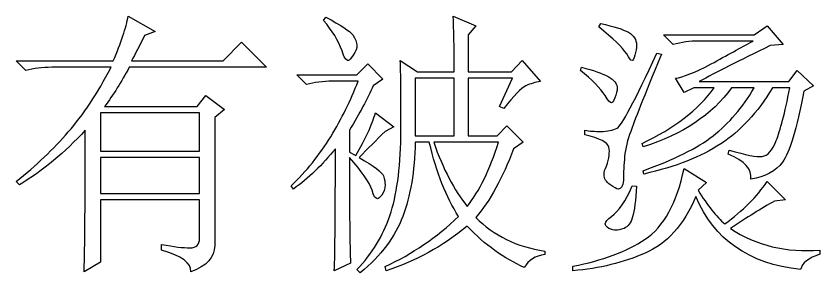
# Model space of a CAD drawing. Extents: x -45 to 645, y -160 to 467.
# Drawn here: x 383.73 to 388.81, y 114.78 to 116.4 of the extents above; entities that cross this region are included whole.
import ezdxf

# ---------------------------------------------------------------- set-up
doc = ezdxf.new("R2010")
doc.units = 0
doc.layers.add('layer 1', color=7, linetype='Continuous')

msp = doc.modelspace()

# ---------------------------------------------------------------- linework, layer by layer
at = {"layer": 'layer 1', "color": 7, "true_color": 0xffffff}
for points, knots in [([(384.6499, 114.9202), (384.7774, 114.8832), (384.8384, 114.8372), (384.8349, 114.7826), (384.9345, 114.8197), (384.9851, 114.8743), (384.9851, 114.9484), (384.9851, 114.9484), (384.9851, 115.7598), (384.9851, 115.7598), (384.9851, 115.7598), (385.0462, 115.8092), (385.0462, 115.8092), (385.0462, 115.8092), (384.9293, 115.8992), (384.9293, 115.8992), (384.9293, 115.8992), (384.8751, 115.8285), (384.8751, 115.8285), (384.8751, 115.8285), (384.2884, 115.8285), (384.2884, 115.8285), (384.3443, 115.9027), (384.3949, 115.9855), (384.4455, 116.0773), (384.4455, 116.0773), (385.3116, 116.0773), (385.3116, 116.0773), (385.3116, 116.0773), (385.1545, 116.236), (385.1545, 116.236), (385.1545, 116.236), (385.0393, 116.1179), (385.0393, 116.1179), (385.0393, 116.1179), (384.4596, 116.1179), (384.4596, 116.1179), (384.4823, 116.1602), (384.5101, 116.2131), (384.5416, 116.2783), (384.5416, 116.2783), (384.6097, 116.3048), (384.6097, 116.3048), (384.6097, 116.3048), (384.4386, 116.4018), (384.4386, 116.4018), (384.4246, 116.3278), (384.3931, 116.2342), (384.3442, 116.1178), (384.3442, 116.1178), (383.7296, 116.1179), (383.7296, 116.1179), (383.7296, 116.1179), (383.7907, 116.0562), (383.7907, 116.0562), (383.8414, 116.0702), (383.8955, 116.0773), (383.9548, 116.0773), (383.9548, 116.0773), (384.3303, 116.0773), (384.3303, 116.0773), (384.243, 115.9115), (384.1539, 115.7756), (384.0596, 115.668), (383.9671, 115.5605), (383.857, 115.4546), (383.7296, 115.3541), (383.7296, 115.3541), (383.7505, 115.3329), (383.7505, 115.3329), (383.9008, 115.4246), (384.0387, 115.5393), (384.1661, 115.6786), (384.1662, 115.1583), (384.1644, 114.8602), (384.1591, 114.7826), (384.1591, 114.7826), (384.2622, 114.8443), (384.2622, 114.8443), (384.2622, 114.8443), (384.2622, 115.2377), (384.2622, 115.2377), (384.2622, 115.2377), (384.8891, 115.2377), (384.8891, 115.2377), (384.8891, 115.2377), (384.8891, 114.996), (384.8891, 114.996), (384.8891, 114.9554), (384.8681, 114.9343), (384.8279, 114.9343), (384.7861, 114.9343), (384.7284, 114.9413), (384.6498, 114.9554), (384.6498, 114.9554), (384.6499, 114.9202), (384.6499, 114.9202)], [0, 0, 0, 0, 0.03125, 0.03125, 0.03125, 0.0625, 0.0625, 0.0625, 0.09375, 0.09375, 0.09375, 0.125, 0.125, 0.125, 0.15625, 0.15625, 0.15625, 0.1875, 0.1875, 0.1875, 0.21875, 0.21875, 0.21875, 0.25, 0.25, 0.25, 0.28125, 0.28125, 0.28125, 0.3125, 0.3125, 0.3125, 0.34375, 0.34375, 0.34375, 0.375, 0.375, 0.375, 0.40625, 0.40625, 0.40625, 0.4375, 0.4375, 0.4375, 0.46875, 0.46875, 0.46875, 0.5, 0.5, 0.5, 0.53125, 0.53125, 0.53125, 0.5625, 0.5625, 0.5625, 0.59375, 0.59375, 0.59375, 0.625, 0.625, 0.625, 0.65625, 0.65625, 0.65625, 0.6875, 0.6875, 0.6875, 0.71875, 0.71875, 0.71875, 0.75, 0.75, 0.75, 0.78125, 0.78125, 0.78125, 0.8125, 0.8125, 0.8125, 0.84375, 0.84375, 0.84375, 0.875, 0.875, 0.875, 0.90625, 0.90625, 0.90625, 0.9375, 0.9375, 0.9375, 0.96875, 0.96875, 0.96875, 1, 1, 1, 1]), ([(385.673, 116.3737), (385.7289, 116.3102), (385.7672, 116.2466), (385.7899, 116.1813), (385.8022, 116.1408), (385.8161, 116.1196), (385.8301, 116.1196), (385.8354, 116.1197), (385.8458, 116.1319), (385.8615, 116.1549), (385.8773, 116.1778), (385.8842, 116.1972), (385.8842, 116.2166), (385.8842, 116.2343), (385.8755, 116.2572), (385.858, 116.2819), (385.8389, 116.3066), (385.783, 116.3454), (385.6869, 116.3948), (385.6869, 116.3948), (385.673, 116.3737), (385.673, 116.3737)], [0, 0, 0, 0, 0.142857, 0.142857, 0.142857, 0.285714, 0.285714, 0.285714, 0.428571, 0.428571, 0.428571, 0.571429, 0.571429, 0.571429, 0.714286, 0.714286, 0.714286, 0.857143, 0.857143, 0.857143, 1, 1, 1, 1]), ([(386.9355, 115.6028), (386.9355, 115.6028), (386.8325, 115.7069), (386.8325, 115.7069), (386.8325, 115.7069), (386.7714, 115.6434), (386.7714, 115.6434), (386.7714, 115.6434), (386.588, 115.6434), (386.588, 115.6434), (386.588, 115.6434), (386.588, 116.0085), (386.588, 116.0085), (386.588, 116.0085), (386.8674, 116.0085), (386.8674, 116.0085), (386.8674, 116.0085), (386.7853, 115.8285), (386.7853, 115.8285), (386.7853, 115.8285), (386.8132, 115.8162), (386.8132, 115.8162), (386.8761, 115.8992), (386.9232, 115.9467), (386.9529, 115.9608), (386.9826, 115.9732), (387.0123, 115.9838), (387.0437, 115.9873), (387.0437, 115.9873), (386.9285, 116.1197), (386.9285, 116.1197), (386.9285, 116.1197), (386.8604, 116.0491), (386.8604, 116.0491), (386.8604, 116.0491), (386.588, 116.0491), (386.588, 116.0491), (386.588, 116.0491), (386.588, 116.2837), (386.588, 116.2837), (386.588, 116.2837), (386.6351, 116.3401), (386.6351, 116.3401), (386.6351, 116.3401), (386.492, 116.4018), (386.492, 116.4018), (386.4972, 116.3242), (386.4989, 116.206), (386.4989, 116.049), (386.4989, 116.049), (386.2667, 116.0491), (386.2667, 116.0491), (386.2667, 116.0491), (386.1585, 116.1197), (386.1585, 116.1197), (386.162, 116.0085), (386.1636, 115.8497), (386.1619, 115.6398), (386.1585, 115.4317), (386.1357, 115.2641), (386.092, 115.1371), (386.0501, 115.0102), (385.9803, 114.8972), (385.8842, 114.7967), (385.8842, 114.7967), (385.9053, 114.7755), (385.9053, 114.7755), (386.0379, 114.8867), (386.127, 115.0048), (386.1741, 115.1336), (386.2231, 115.2624), (386.2492, 115.4193), (386.2527, 115.6028), (386.2527, 115.6028), (386.3417, 115.6028), (386.3417, 115.6028), (386.3872, 115.4105), (386.4483, 115.2535), (386.5268, 115.1336), (386.389, 115.0014), (386.2352, 114.8954), (386.0623, 114.8161), (386.0623, 114.8161), (386.0694, 114.7896), (386.0694, 114.7896), (386.2562, 114.8497), (386.4256, 114.9431), (386.581, 115.0718), (386.6946, 114.9519), (386.8149, 114.8655), (386.9424, 114.8108), (386.9687, 114.8567), (387.0123, 114.8831), (387.0716, 114.8919), (387.0716, 114.8919), (387.0717, 114.9132), (387.0717, 114.9132), (386.8936, 114.9413), (386.7486, 115.0119), (386.6351, 115.1265), (386.7259, 115.2324), (386.8062, 115.377), (386.8743, 115.5622), (386.8743, 115.5622), (386.9355, 115.6028), (386.9355, 115.6028)], [0, 0, 0, 0, 0.028571, 0.028571, 0.028571, 0.057143, 0.057143, 0.057143, 0.085714, 0.085714, 0.085714, 0.114286, 0.114286, 0.114286, 0.142857, 0.142857, 0.142857, 0.171429, 0.171429, 0.171429, 0.2, 0.2, 0.2, 0.228571, 0.228571, 0.228571, 0.257143, 0.257143, 0.257143, 0.285714, 0.285714, 0.285714, 0.314286, 0.314286, 0.314286, 0.342857, 0.342857, 0.342857, 0.371429, 0.371429, 0.371429, 0.4, 0.4, 0.4, 0.428571, 0.428571, 0.428571, 0.457143, 0.457143, 0.457143, 0.485714, 0.485714, 0.485714, 0.514286, 0.514286, 0.514286, 0.542857, 0.542857, 0.542857, 0.571429, 0.571429, 0.571429, 0.6, 0.6, 0.6, 0.628571, 0.628571, 0.628571, 0.657143, 0.657143, 0.657143, 0.685714, 0.685714, 0.685714, 0.714286, 0.714286, 0.714286, 0.742857, 0.742857, 0.742857, 0.771429, 0.771429, 0.771429, 0.8, 0.8, 0.8, 0.828571, 0.828571, 0.828571, 0.857143, 0.857143, 0.857143, 0.885714, 0.885714, 0.885714, 0.914286, 0.914286, 0.914286, 0.942857, 0.942857, 0.942857, 0.971429, 0.971429, 0.971429, 1, 1, 1, 1]), ([(387.4124, 116.3331), (387.5032, 116.2607), (387.5625, 116.2025), (387.5904, 116.1619), (387.6044, 116.1337), (387.6149, 116.1196), (387.6236, 116.1196), (387.6289, 116.1197), (387.6341, 116.1319), (387.6411, 116.1549), (387.648, 116.1778), (387.6515, 116.1972), (387.6515, 116.2166), (387.6516, 116.2537), (387.6341, 116.2801), (387.6009, 116.2995), (387.566, 116.3172), (387.5083, 116.3365), (387.4263, 116.3542), (387.4263, 116.3542), (387.4124, 116.3331), (387.4124, 116.3331)], [0, 0, 0, 0, 0.142857, 0.142857, 0.142857, 0.285714, 0.285714, 0.285714, 0.428571, 0.428571, 0.428571, 0.571429, 0.571429, 0.571429, 0.714286, 0.714286, 0.714286, 0.857143, 0.857143, 0.857143, 1, 1, 1, 1]), ([(387.8838, 116.2219), (387.9345, 116.236), (387.9886, 116.2431), (388.0479, 116.2431), (388.0479, 116.2431), (388.3885, 116.2431), (388.3885, 116.2431), (388.3116, 116.2025), (388.2225, 116.1531), (388.123, 116.0984), (388.0182, 116.0438), (387.9432, 116.0138), (387.8978, 116.0085), (387.8978, 116.0085), (387.952, 115.9185), (387.952, 115.9185), (387.952, 115.9185), (388.0131, 115.9468), (388.0131, 115.9468), (388.0131, 115.9468), (388.1423, 115.9468), (388.1423, 115.9468), (388.0427, 115.8092), (387.8908, 115.691), (387.6865, 115.5957), (387.6865, 115.5957), (387.6935, 115.5745), (387.6935, 115.5745), (387.9432, 115.6522), (388.13, 115.7774), (388.2522, 115.9467), (388.2522, 115.9467), (388.3955, 115.9468), (388.3955, 115.9468), (388.3221, 115.8233), (388.2365, 115.7209), (388.1352, 115.6433), (388.0357, 115.5658), (387.8873, 115.4916), (387.6935, 115.4229), (387.6935, 115.4229), (387.6988, 115.4017), (387.6988, 115.4017), (387.8996, 115.4475), (388.0601, 115.511), (388.1841, 115.5922), (388.3064, 115.6716), (388.4164, 115.7897), (388.5107, 115.9467), (388.5107, 115.9467), (388.6207, 115.9468), (388.6207, 115.9468), (388.5892, 115.7863), (388.5596, 115.6751), (388.5351, 115.6134), (388.5107, 115.5499), (388.481, 115.5181), (388.4461, 115.5128), (388.4129, 115.5076), (388.343, 115.5216), (388.2383, 115.5534), (388.2383, 115.5534), (388.2314, 115.5269), (388.2314, 115.5269), (388.3361, 115.4847), (388.3832, 115.4317), (388.3745, 115.3682), (388.4653, 115.3824), (388.5334, 115.4193), (388.5753, 115.4775), (388.619, 115.5375), (388.6626, 115.6874), (388.7097, 115.9256), (388.7097, 115.9256), (388.7709, 115.9609), (388.7709, 115.9609), (388.7709, 115.9609), (388.6678, 116.0579), (388.6678, 116.0579), (388.6678, 116.0579), (388.6137, 115.9873), (388.6137, 115.9873), (388.6137, 115.9873), (388.048, 115.9873), (388.048, 115.9873), (388.1528, 116.0438), (388.3011, 116.1196), (388.4967, 116.2148), (388.4967, 116.2148), (388.5788, 116.2219), (388.5788, 116.2219), (388.5788, 116.2219), (388.4775, 116.3401), (388.4775, 116.3401), (388.4775, 116.3401), (388.3955, 116.2837), (388.3955, 116.2837), (388.3955, 116.2837), (387.8227, 116.2837), (387.8227, 116.2837), (387.8227, 116.2837), (387.8838, 116.2219), (387.8838, 116.2219)], [0, 0, 0, 0, 0.029412, 0.029412, 0.029412, 0.058824, 0.058824, 0.058824, 0.088235, 0.088235, 0.088235, 0.117647, 0.117647, 0.117647, 0.147059, 0.147059, 0.147059, 0.176471, 0.176471, 0.176471, 0.205882, 0.205882, 0.205882, 0.235294, 0.235294, 0.235294, 0.264706, 0.264706, 0.264706, 0.294118, 0.294118, 0.294118, 0.323529, 0.323529, 0.323529, 0.352941, 0.352941, 0.352941, 0.382353, 0.382353, 0.382353, 0.411765, 0.411765, 0.411765, 0.441176, 0.441176, 0.441176, 0.470588, 0.470588, 0.470588, 0.5, 0.5, 0.5, 0.529412, 0.529412, 0.529412, 0.558824, 0.558824, 0.558824, 0.588235, 0.588235, 0.588235, 0.617647, 0.617647, 0.617647, 0.647059, 0.647059, 0.647059, 0.676471, 0.676471, 0.676471, 0.705882, 0.705882, 0.705882, 0.735294, 0.735294, 0.735294, 0.764706, 0.764706, 0.764706, 0.794118, 0.794118, 0.794118, 0.823529, 0.823529, 0.823529, 0.852941, 0.852941, 0.852941, 0.882353, 0.882353, 0.882353, 0.911765, 0.911765, 0.911765, 0.941176, 0.941176, 0.941176, 0.970588, 0.970588, 0.970588, 1, 1, 1, 1]), ([(387.3251, 115.6504), (387.4194, 115.6275), (387.4717, 115.601), (387.4769, 115.571), (387.4839, 115.5411), (387.4787, 115.5022), (387.4612, 115.4511), (387.4508, 115.4335), (387.4472, 115.414), (387.4472, 115.3964), (387.4473, 115.3735), (387.4595, 115.3523), (387.4839, 115.3347), (387.5101, 115.3153), (387.5258, 115.3064), (387.5363, 115.3064), (387.5538, 115.3065), (387.566, 115.3241), (387.5695, 115.3611), (387.5695, 115.4123), (387.5712, 115.4617), (387.5765, 115.5128), (387.5818, 115.564), (387.5939, 115.6169), (387.6149, 115.6716), (387.6342, 115.7263), (387.6987, 115.8903), (387.8087, 116.1602), (387.8087, 116.1602), (387.7808, 116.1673), (387.7808, 116.1673), (387.6411, 115.8639), (387.5555, 115.7051), (387.5293, 115.6927), (387.5014, 115.6786), (387.4682, 115.6716), (387.4263, 115.6716), (387.3897, 115.6716), (387.3564, 115.6733), (387.325, 115.6786), (387.325, 115.6786), (387.3251, 115.6504), (387.3251, 115.6504)], [0, 0, 0, 0, 0.071429, 0.071429, 0.071429, 0.142857, 0.142857, 0.142857, 0.214286, 0.214286, 0.214286, 0.285714, 0.285714, 0.285714, 0.357143, 0.357143, 0.357143, 0.428571, 0.428571, 0.428571, 0.5, 0.5, 0.5, 0.571429, 0.571429, 0.571429, 0.642857, 0.642857, 0.642857, 0.714286, 0.714286, 0.714286, 0.785714, 0.785714, 0.785714, 0.857143, 0.857143, 0.857143, 0.928571, 0.928571, 0.928571, 1, 1, 1, 1]), ([(386.0484, 116.0032), (386.0484, 116.0032), (385.9524, 116.1002), (385.9524, 116.1002), (385.9524, 116.1002), (385.8842, 116.0297), (385.8842, 116.0297), (385.8842, 116.0297), (385.5036, 116.0297), (385.5036, 116.0297), (385.5036, 116.0297), (385.5648, 115.9679), (385.5648, 115.9679), (385.6137, 115.982), (385.6695, 115.9891), (385.7288, 115.9891), (385.7288, 115.9891), (385.8913, 115.9891), (385.8913, 115.9891), (385.8458, 115.8691), (385.7882, 115.7527), (385.7184, 115.638), (385.6468, 115.5217), (385.5647, 115.4193), (385.4686, 115.3276), (385.4686, 115.3276), (385.4827, 115.3065), (385.4827, 115.3065), (385.5787, 115.3753), (385.666, 115.4599), (385.748, 115.5622), (385.7481, 115.1565), (385.7463, 114.899), (385.7411, 114.7896), (385.7411, 114.7896), (385.8442, 114.8373), (385.8442, 114.8373), (385.8389, 114.9431), (385.8371, 115.1671), (385.8371, 115.5058), (385.914, 115.4194), (385.9628, 115.3505), (385.9803, 115.2994), (385.989, 115.2624), (386.0012, 115.2447), (386.0152, 115.2447), (386.0188, 115.2447), (386.0274, 115.2518), (386.0414, 115.2676), (386.0554, 115.2853), (386.0623, 115.3064), (386.0623, 115.3347), (386.0624, 115.347), (386.0589, 115.3664), (386.0519, 115.3893), (386.045, 115.4123), (385.9942, 115.4511), (385.8982, 115.5058), (385.9524, 115.5622), (386.0082, 115.6169), (386.0623, 115.6716), (386.0623, 115.6716), (386.1165, 115.6999), (386.1165, 115.6999), (386.1165, 115.6999), (386.0013, 115.7898), (386.0013, 115.7898), (385.9786, 115.7104), (385.9366, 115.6222), (385.8773, 115.5199), (385.8773, 115.5199), (385.8371, 115.5411), (385.8371, 115.5411), (385.8371, 115.5411), (385.8371, 115.6786), (385.8371, 115.6786), (385.9, 115.7845), (385.9506, 115.8779), (385.9873, 115.9608), (385.9873, 115.9608), (386.0484, 116.0032), (386.0484, 116.0032)], [0, 0, 0, 0, 0.037037, 0.037037, 0.037037, 0.074074, 0.074074, 0.074074, 0.111111, 0.111111, 0.111111, 0.148148, 0.148148, 0.148148, 0.185185, 0.185185, 0.185185, 0.222222, 0.222222, 0.222222, 0.259259, 0.259259, 0.259259, 0.296296, 0.296296, 0.296296, 0.333333, 0.333333, 0.333333, 0.37037, 0.37037, 0.37037, 0.407407, 0.407407, 0.407407, 0.444444, 0.444444, 0.444444, 0.481481, 0.481481, 0.481481, 0.518519, 0.518519, 0.518519, 0.555556, 0.555556, 0.555556, 0.592593, 0.592593, 0.592593, 0.62963, 0.62963, 0.62963, 0.666667, 0.666667, 0.666667, 0.703704, 0.703704, 0.703704, 0.740741, 0.740741, 0.740741, 0.777778, 0.777778, 0.777778, 0.814815, 0.814815, 0.814815, 0.851852, 0.851852, 0.851852, 0.888889, 0.888889, 0.888889, 0.925926, 0.925926, 0.925926, 0.962963, 0.962963, 0.962963, 1, 1, 1, 1]), ([(387.2971, 116.0579), (387.3704, 115.9979), (387.4228, 115.945), (387.4542, 115.8991), (387.4717, 115.8674), (387.4857, 115.8515), (387.4944, 115.8515), (387.4996, 115.8516), (387.5066, 115.8621), (387.5153, 115.885), (387.5241, 115.9079), (387.5293, 115.9291), (387.5293, 115.9467), (387.5294, 115.975), (387.5101, 115.9979), (387.4717, 116.019), (387.4316, 116.0403), (387.3774, 116.0596), (387.304, 116.0773), (387.304, 116.0773), (387.2971, 116.0579), (387.2971, 116.0579)], [0, 0, 0, 0, 0.142857, 0.142857, 0.142857, 0.285714, 0.285714, 0.285714, 0.428571, 0.428571, 0.428571, 0.571429, 0.571429, 0.571429, 0.714286, 0.714286, 0.714286, 0.857143, 0.857143, 0.857143, 1, 1, 1, 1]), ([(386.4989, 116.0085), (386.4989, 116.0085), (386.4989, 115.6434), (386.4989, 115.6434), (386.4989, 115.6434), (386.2527, 115.6434), (386.2527, 115.6434), (386.2527, 115.6434), (386.2527, 116.0085), (386.2527, 116.0085), (386.2527, 116.0085), (386.4989, 116.0085), (386.4989, 116.0085)], [0, 0, 0, 0, 0.25, 0.25, 0.25, 0.5, 0.5, 0.5, 0.75, 0.75, 0.75, 1, 1, 1, 1]), ([(384.8891, 115.7881), (384.8891, 115.7881), (384.8891, 115.5464), (384.8891, 115.5464), (384.8891, 115.5464), (384.2622, 115.5464), (384.2622, 115.5464), (384.2622, 115.5464), (384.2622, 115.7881), (384.2622, 115.7881), (384.2622, 115.7881), (384.8891, 115.7881), (384.8891, 115.7881)], [0, 0, 0, 0, 0.25, 0.25, 0.25, 0.5, 0.5, 0.5, 0.75, 0.75, 0.75, 1, 1, 1, 1]), ([(386.7783, 115.6028), (386.7242, 115.4282), (386.6578, 115.2923), (386.581, 115.1971), (386.4989, 115.2976), (386.429, 115.4334), (386.3697, 115.6028), (386.3697, 115.6028), (386.7783, 115.6028), (386.7783, 115.6028)], [0, 0, 0, 0, 0.333333, 0.333333, 0.333333, 0.666667, 0.666667, 0.666667, 1, 1, 1, 1]), ([(384.8891, 115.5058), (384.8891, 115.5058), (384.8891, 115.2783), (384.8891, 115.2783), (384.8891, 115.2783), (384.2622, 115.2783), (384.2622, 115.2783), (384.2622, 115.2783), (384.2622, 115.5058), (384.2622, 115.5058), (384.2622, 115.5058), (384.8891, 115.5058), (384.8891, 115.5058)], [0, 0, 0, 0, 0.25, 0.25, 0.25, 0.5, 0.5, 0.5, 0.75, 0.75, 0.75, 1, 1, 1, 1]), ([(387.7057, 114.989), (387.5887, 114.9114), (387.435, 114.8531), (387.2499, 114.8178), (387.2499, 114.8178), (387.25, 114.7896), (387.25, 114.7896), (387.4176, 114.8038), (387.5695, 114.8408), (387.7057, 114.9007), (387.8419, 114.959), (387.9501, 115.0789), (388.027, 115.2588), (388.1405, 114.9872), (388.3605, 114.8337), (388.6888, 114.7967), (388.6976, 114.8373), (388.7377, 114.8708), (388.811, 114.8937), (388.811, 114.8937), (388.8111, 114.9202), (388.8111, 114.9202), (388.598, 114.9025), (388.4094, 114.9484), (388.2452, 115.0577), (388.35, 115.1266), (388.4426, 115.1847), (388.5246, 115.2306), (388.5246, 115.2306), (388.5928, 115.2377), (388.5928, 115.2377), (388.5928, 115.2377), (388.4775, 115.3541), (388.4775, 115.3541), (388.4129, 115.2588), (388.3238, 115.1689), (388.2103, 115.0859), (388.1562, 115.1318), (388.1003, 115.2024), (388.0409, 115.2994), (388.0409, 115.2994), (388.0951, 115.347), (388.0951, 115.347), (388.0951, 115.347), (387.952, 115.437), (387.952, 115.437), (387.9065, 115.2166), (387.8244, 115.0683), (387.7057, 114.989)], [0, 0, 0, 0, 0.0625, 0.0625, 0.0625, 0.125, 0.125, 0.125, 0.1875, 0.1875, 0.1875, 0.25, 0.25, 0.25, 0.3125, 0.3125, 0.3125, 0.375, 0.375, 0.375, 0.4375, 0.4375, 0.4375, 0.5, 0.5, 0.5, 0.5625, 0.5625, 0.5625, 0.625, 0.625, 0.625, 0.6875, 0.6875, 0.6875, 0.75, 0.75, 0.75, 0.8125, 0.8125, 0.8125, 0.875, 0.875, 0.875, 0.9375, 0.9375, 0.9375, 1, 1, 1, 1]), ([(387.4945, 115.1336), (387.4683, 115.116), (387.4542, 115.1001), (387.4542, 115.0859), (387.4543, 115.0772), (387.4612, 115.0683), (387.4769, 115.0577), (387.4945, 115.049), (387.5083, 115.0454), (387.5223, 115.0454), (387.5311, 115.0454), (387.5485, 115.0489), (387.573, 115.0577), (387.5974, 115.0683), (387.6166, 115.0912), (387.6271, 115.13), (387.6393, 115.1689), (387.6463, 115.2341), (387.6515, 115.3258), (387.6515, 115.3258), (387.6236, 115.3259), (387.6236, 115.3259), (387.5835, 115.2307), (387.5398, 115.1653), (387.4945, 115.1336)], [0, 0, 0, 0, 0.125, 0.125, 0.125, 0.25, 0.25, 0.25, 0.375, 0.375, 0.375, 0.5, 0.5, 0.5, 0.625, 0.625, 0.625, 0.75, 0.75, 0.75, 0.875, 0.875, 0.875, 1, 1, 1, 1])]:
    msp.add_open_spline(points, degree=3, knots=knots, dxfattribs=at)

doc.saveas('drawing.dxf')
